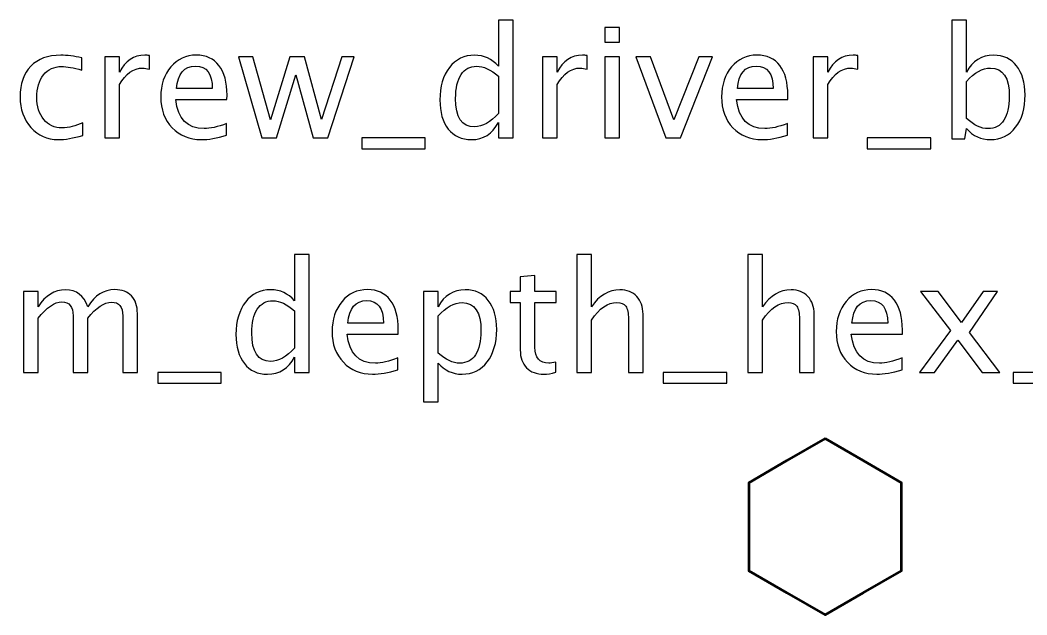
# Model space of a CAD drawing. Header units: centimetres. Extents: x -28.3 to 24.4, y -22.4 to 29.
# Drawn here: x -24.348 to -20.161, y 16.883 to 19.358 of the extents above; entities that cross this region are included whole.
import ezdxf

# ---------------------------------------------------------------- set-up
doc = ezdxf.new("R2010")
doc.units = ezdxf.units.CM
doc.header["$MEASUREMENT"] = 0
doc.layers.add('Layer 1', color=7, linetype='Continuous')

msp = doc.modelspace()

# ---------------------------------------------------------------- linework, layer by layer
at = {"layer": 'Layer 1'}
for points, knots in [([(-22.3588, 18.8682), (-22.3588, 18.8682), (-22.3588, 18.93138), (-22.3588, 18.93138), (-22.3588, 18.93138), (-22.38368, 18.88418), (-22.42114, 18.86058), (-22.4712, 18.86058), (-22.4712, 18.86058), (-22.51184, 18.86058), (-22.5438, 18.87529), (-22.56708, 18.90482), (-22.56708, 18.90482), (-22.59037, 18.93435), (-22.60201, 18.97467), (-22.60201, 19.02579), (-22.60201, 19.02579), (-22.60201, 19.08167), (-22.58878, 19.12665), (-22.56243, 19.16072), (-22.56243, 19.16072), (-22.53597, 19.1947), (-22.50126, 19.21174), (-22.45818, 19.21174), (-22.45818, 19.21174), (-22.41828, 19.21174), (-22.38505, 19.1965), (-22.3588, 19.16591), (-22.3588, 19.16591), (-22.3588, 19.16591), (-22.3588, 19.35779), (-22.3588, 19.35779), (-22.3588, 19.35779), (-22.3588, 19.35779), (-22.29784, 19.35779), (-22.29784, 19.35779), (-22.29784, 19.35779), (-22.29784, 19.35779), (-22.29784, 18.8682), (-22.29784, 18.8682), (-22.29784, 18.8682), (-22.29784, 18.8682), (-22.3588, 18.8682), (-22.3588, 18.8682)], [0, 0, 0, 0, 0.0833333, 0.0833333, 0.0833333, 0.0833333, 0.1666667, 0.1666667, 0.1666667, 0.1666667, 0.25, 0.25, 0.25, 0.25, 0.3333333, 0.3333333, 0.3333333, 0.3333333, 0.4166667, 0.4166667, 0.4166667, 0.4166667, 0.5, 0.5, 0.5, 0.5, 0.5833333, 0.5833333, 0.5833333, 0.5833333, 0.6666667, 0.6666667, 0.6666667, 0.6666667, 0.75, 0.75, 0.75, 0.75, 0.8333333, 0.8333333, 0.8333333, 0.8333333, 1, 1, 1, 1]), ([(-20.47264, 18.86439), (-20.47264, 18.86439), (-20.47264, 19.35779), (-20.47264, 19.35779), (-20.47264, 19.35779), (-20.47264, 19.35779), (-20.41168, 19.35779), (-20.41168, 19.35779), (-20.41168, 19.35779), (-20.41168, 19.35779), (-20.41168, 19.14114), (-20.41168, 19.14114), (-20.41168, 19.14114), (-20.3867, 19.18824), (-20.34913, 19.21174), (-20.29907, 19.21174), (-20.29907, 19.21174), (-20.25854, 19.21174), (-20.22668, 19.19702), (-20.2034, 19.1675), (-20.2034, 19.1675), (-20.18012, 19.13797), (-20.16847, 19.09765), (-20.16847, 19.04653), (-20.16847, 19.04653), (-20.16847, 18.99086), (-20.1817, 18.94588), (-20.20806, 18.9118), (-20.20806, 18.9118), (-20.23441, 18.87762), (-20.26912, 18.86058), (-20.31209, 18.86058), (-20.31209, 18.86058), (-20.35199, 18.86058), (-20.38522, 18.87582), (-20.41168, 18.90641), (-20.41168, 18.90641), (-20.41168, 18.90641), (-20.41909, 18.86439), (-20.41909, 18.86439), (-20.41909, 18.86439), (-20.41909, 18.86439), (-20.47264, 18.86439), (-20.47264, 18.86439)], [0, 0, 0, 0, 0.0833333, 0.0833333, 0.0833333, 0.0833333, 0.1666667, 0.1666667, 0.1666667, 0.1666667, 0.25, 0.25, 0.25, 0.25, 0.3333333, 0.3333333, 0.3333333, 0.3333333, 0.4166667, 0.4166667, 0.4166667, 0.4166667, 0.5, 0.5, 0.5, 0.5, 0.5833333, 0.5833333, 0.5833333, 0.5833333, 0.6666667, 0.6666667, 0.6666667, 0.6666667, 0.75, 0.75, 0.75, 0.75, 0.8333333, 0.8333333, 0.8333333, 0.8333333, 1, 1, 1, 1]), ([(-21.91589, 19.26635), (-21.91589, 19.26635), (-21.91589, 19.32731), (-21.91589, 19.32731), (-21.91589, 19.32731), (-21.91589, 19.32731), (-21.85493, 19.32731), (-21.85493, 19.32731), (-21.85493, 19.32731), (-21.85493, 19.32731), (-21.85493, 19.26635), (-21.85493, 19.26635), (-21.85493, 19.26635), (-21.85493, 19.26635), (-21.91589, 19.26635), (-21.91589, 19.26635)], [0, 0, 0, 0, 0.2, 0.2, 0.2, 0.2, 0.4, 0.4, 0.4, 0.4, 0.6, 0.6, 0.6, 0.6, 1, 1, 1, 1]), ([(-24.08728, 18.87836), (-24.12676, 18.86651), (-24.16083, 18.86058), (-24.18951, 18.86058), (-24.18951, 18.86058), (-24.23502, 18.86058), (-24.2727, 18.87741), (-24.30265, 18.91096), (-24.30265, 18.91096), (-24.3326, 18.94461), (-24.34763, 18.98705), (-24.34763, 19.03817), (-24.34763, 19.03817), (-24.34763, 19.09278), (-24.33281, 19.13543), (-24.30318, 19.16591), (-24.30318, 19.16591), (-24.27355, 19.1965), (-24.23217, 19.21174), (-24.17904, 19.21174), (-24.17904, 19.21174), (-24.1529, 19.21174), (-24.12347, 19.20814), (-24.09109, 19.20094), (-24.09109, 19.20094), (-24.09109, 19.20094), (-24.09109, 19.14951), (-24.09109, 19.14951), (-24.09109, 19.14951), (-24.12549, 19.15967), (-24.15353, 19.16475), (-24.17512, 19.16475), (-24.17512, 19.16475), (-24.20645, 19.16475), (-24.23153, 19.153), (-24.25026, 19.12961), (-24.25026, 19.12961), (-24.269, 19.10622), (-24.27841, 19.075), (-24.27841, 19.03605), (-24.27841, 19.03605), (-24.27841, 18.99827), (-24.26868, 18.96779), (-24.24931, 18.9444), (-24.24931, 18.9444), (-24.22994, 18.92112), (-24.20465, 18.90948), (-24.17322, 18.90948), (-24.17322, 18.90948), (-24.14538, 18.90948), (-24.11681, 18.91667), (-24.08728, 18.93107), (-24.08728, 18.93107), (-24.08728, 18.93107), (-24.08728, 18.87836), (-24.08728, 18.87836)], [0, 0, 0, 0, 0.0666667, 0.0666667, 0.0666667, 0.0666667, 0.1333333, 0.1333333, 0.1333333, 0.1333333, 0.2, 0.2, 0.2, 0.2, 0.2666667, 0.2666667, 0.2666667, 0.2666667, 0.3333333, 0.3333333, 0.3333333, 0.3333333, 0.4, 0.4, 0.4, 0.4, 0.4666667, 0.4666667, 0.4666667, 0.4666667, 0.5333333, 0.5333333, 0.5333333, 0.5333333, 0.6, 0.6, 0.6, 0.6, 0.6666667, 0.6666667, 0.6666667, 0.6666667, 0.7333333, 0.7333333, 0.7333333, 0.7333333, 0.8, 0.8, 0.8, 0.8, 0.8666667, 0.8666667, 0.8666667, 0.8666667, 1, 1, 1, 1]), ([(-23.99573, 18.8682), (-23.99573, 18.8682), (-23.99573, 19.20475), (-23.99573, 19.20475), (-23.99573, 19.20475), (-23.99573, 19.20475), (-23.93477, 19.20475), (-23.93477, 19.20475), (-23.93477, 19.20475), (-23.93477, 19.20475), (-23.93477, 19.14114), (-23.93477, 19.14114), (-23.93477, 19.14114), (-23.91053, 19.18824), (-23.8754, 19.21174), (-23.82925, 19.21174), (-23.82925, 19.21174), (-23.82301, 19.21174), (-23.81645, 19.21121), (-23.80967, 19.21015), (-23.80967, 19.21015), (-23.80967, 19.21015), (-23.80967, 19.1531), (-23.80967, 19.1531), (-23.80967, 19.1531), (-23.82026, 19.1566), (-23.82957, 19.1584), (-23.83761, 19.1584), (-23.83761, 19.1584), (-23.87635, 19.1584), (-23.90873, 19.13554), (-23.93477, 19.08971), (-23.93477, 19.08971), (-23.93477, 19.08971), (-23.93477, 18.8682), (-23.93477, 18.8682), (-23.93477, 18.8682), (-23.93477, 18.8682), (-23.99573, 18.8682), (-23.99573, 18.8682)], [0, 0, 0, 0, 0.0909091, 0.0909091, 0.0909091, 0.0909091, 0.1818182, 0.1818182, 0.1818182, 0.1818182, 0.2727273, 0.2727273, 0.2727273, 0.2727273, 0.3636364, 0.3636364, 0.3636364, 0.3636364, 0.4545455, 0.4545455, 0.4545455, 0.4545455, 0.5454545, 0.5454545, 0.5454545, 0.5454545, 0.6363636, 0.6363636, 0.6363636, 0.6363636, 0.7272727, 0.7272727, 0.7272727, 0.7272727, 0.8181818, 0.8181818, 0.8181818, 0.8181818, 1, 1, 1, 1]), ([(-23.48889, 18.879), (-23.52985, 18.86672), (-23.56488, 18.86058), (-23.59409, 18.86058), (-23.59409, 18.86058), (-23.64394, 18.86058), (-23.68447, 18.87709), (-23.7157, 18.91), (-23.7157, 18.91), (-23.74692, 18.94292), (-23.76258, 18.98557), (-23.76258, 19.03806), (-23.76258, 19.03806), (-23.76258, 19.08897), (-23.74882, 19.13077), (-23.7212, 19.16348), (-23.7212, 19.16348), (-23.69358, 19.19607), (-23.65823, 19.21237), (-23.61515, 19.21237), (-23.61515, 19.21237), (-23.57441, 19.21237), (-23.54287, 19.19787), (-23.52064, 19.16887), (-23.52064, 19.16887), (-23.49842, 19.13987), (-23.48731, 19.09881), (-23.48731, 19.04558), (-23.48731, 19.04558), (-23.48731, 19.04558), (-23.48762, 19.02695), (-23.48762, 19.02695), (-23.48762, 19.02695), (-23.48762, 19.02695), (-23.70035, 19.02695), (-23.70035, 19.02695), (-23.70035, 19.02695), (-23.69146, 18.94652), (-23.6522, 18.9063), (-23.58266, 18.9063), (-23.58266, 18.9063), (-23.55716, 18.9063), (-23.52594, 18.9135), (-23.48889, 18.92789), (-23.48889, 18.92789), (-23.48889, 18.92789), (-23.48889, 18.879), (-23.48889, 18.879)], [0, 0, 0, 0, 0.0769231, 0.0769231, 0.0769231, 0.0769231, 0.1538462, 0.1538462, 0.1538462, 0.1538462, 0.2307692, 0.2307692, 0.2307692, 0.2307692, 0.3076923, 0.3076923, 0.3076923, 0.3076923, 0.3846154, 0.3846154, 0.3846154, 0.3846154, 0.4615385, 0.4615385, 0.4615385, 0.4615385, 0.5384615, 0.5384615, 0.5384615, 0.5384615, 0.6153846, 0.6153846, 0.6153846, 0.6153846, 0.6923077, 0.6923077, 0.6923077, 0.6923077, 0.7692308, 0.7692308, 0.7692308, 0.7692308, 0.8461538, 0.8461538, 0.8461538, 0.8461538, 1, 1, 1, 1]), ([(-23.34274, 18.8682), (-23.34274, 18.8682), (-23.43926, 19.20475), (-23.43926, 19.20475), (-23.43926, 19.20475), (-23.43926, 19.20475), (-23.37978, 19.20475), (-23.37978, 19.20475), (-23.37978, 19.20475), (-23.37978, 19.20475), (-23.3058, 18.94345), (-23.3058, 18.94345), (-23.3058, 18.94345), (-23.3058, 18.94345), (-23.22601, 19.20475), (-23.22601, 19.20475), (-23.22601, 19.20475), (-23.22601, 19.20475), (-23.16505, 19.20475), (-23.16505, 19.20475), (-23.16505, 19.20475), (-23.16505, 19.20475), (-23.09488, 18.94387), (-23.09488, 18.94387), (-23.09488, 18.94387), (-23.09488, 18.94387), (-23.01, 19.20475), (-23.01, 19.20475), (-23.01, 19.20475), (-23.01, 19.20475), (-22.95793, 19.20475), (-22.95793, 19.20475), (-22.95793, 19.20475), (-22.95793, 19.20475), (-23.06778, 18.8682), (-23.06778, 18.8682), (-23.06778, 18.8682), (-23.06778, 18.8682), (-23.12874, 18.8682), (-23.12874, 18.8682), (-23.12874, 18.8682), (-23.12874, 18.8682), (-23.20092, 19.13067), (-23.20092, 19.13067), (-23.20092, 19.13067), (-23.20092, 19.13067), (-23.28178, 18.8682), (-23.28178, 18.8682), (-23.28178, 18.8682), (-23.28178, 18.8682), (-23.34274, 18.8682), (-23.34274, 18.8682)], [0, 0, 0, 0, 0.0714286, 0.0714286, 0.0714286, 0.0714286, 0.1428571, 0.1428571, 0.1428571, 0.1428571, 0.2142857, 0.2142857, 0.2142857, 0.2142857, 0.2857143, 0.2857143, 0.2857143, 0.2857143, 0.3571429, 0.3571429, 0.3571429, 0.3571429, 0.4285714, 0.4285714, 0.4285714, 0.4285714, 0.5, 0.5, 0.5, 0.5, 0.5714286, 0.5714286, 0.5714286, 0.5714286, 0.6428571, 0.6428571, 0.6428571, 0.6428571, 0.7142857, 0.7142857, 0.7142857, 0.7142857, 0.7857143, 0.7857143, 0.7857143, 0.7857143, 0.8571429, 0.8571429, 0.8571429, 0.8571429, 1, 1, 1, 1]), ([(-22.17571, 18.8682), (-22.17571, 18.8682), (-22.17571, 19.20475), (-22.17571, 19.20475), (-22.17571, 19.20475), (-22.17571, 19.20475), (-22.11475, 19.20475), (-22.11475, 19.20475), (-22.11475, 19.20475), (-22.11475, 19.20475), (-22.11475, 19.14114), (-22.11475, 19.14114), (-22.11475, 19.14114), (-22.09051, 19.18824), (-22.05538, 19.21174), (-22.00923, 19.21174), (-22.00923, 19.21174), (-22.00299, 19.21174), (-21.99643, 19.21121), (-21.98965, 19.21015), (-21.98965, 19.21015), (-21.98965, 19.21015), (-21.98965, 19.1531), (-21.98965, 19.1531), (-21.98965, 19.1531), (-22.00024, 19.1566), (-22.00955, 19.1584), (-22.01759, 19.1584), (-22.01759, 19.1584), (-22.05633, 19.1584), (-22.08871, 19.13554), (-22.11475, 19.08971), (-22.11475, 19.08971), (-22.11475, 19.08971), (-22.11475, 18.8682), (-22.11475, 18.8682), (-22.11475, 18.8682), (-22.11475, 18.8682), (-22.17571, 18.8682), (-22.17571, 18.8682)], [0, 0, 0, 0, 0.0909091, 0.0909091, 0.0909091, 0.0909091, 0.1818182, 0.1818182, 0.1818182, 0.1818182, 0.2727273, 0.2727273, 0.2727273, 0.2727273, 0.3636364, 0.3636364, 0.3636364, 0.3636364, 0.4545455, 0.4545455, 0.4545455, 0.4545455, 0.5454545, 0.5454545, 0.5454545, 0.5454545, 0.6363636, 0.6363636, 0.6363636, 0.6363636, 0.7272727, 0.7272727, 0.7272727, 0.7272727, 0.8181818, 0.8181818, 0.8181818, 0.8181818, 1, 1, 1, 1]), ([(-21.91589, 18.8682), (-21.91589, 18.8682), (-21.91589, 19.20475), (-21.91589, 19.20475), (-21.91589, 19.20475), (-21.91589, 19.20475), (-21.85493, 19.20475), (-21.85493, 19.20475), (-21.85493, 19.20475), (-21.85493, 19.20475), (-21.85493, 18.8682), (-21.85493, 18.8682), (-21.85493, 18.8682), (-21.85493, 18.8682), (-21.91589, 18.8682), (-21.91589, 18.8682)], [0, 0, 0, 0, 0.2, 0.2, 0.2, 0.2, 0.4, 0.4, 0.4, 0.4, 0.6, 0.6, 0.6, 0.6, 1, 1, 1, 1]), ([(-21.66231, 18.8682), (-21.66231, 18.8682), (-21.78761, 19.20475), (-21.78761, 19.20475), (-21.78761, 19.20475), (-21.78761, 19.20475), (-21.72665, 19.20475), (-21.72665, 19.20475), (-21.72665, 19.20475), (-21.72665, 19.20475), (-21.62897, 18.94324), (-21.62897, 18.94324), (-21.62897, 18.94324), (-21.62897, 18.94324), (-21.52557, 19.20475), (-21.52557, 19.20475), (-21.52557, 19.20475), (-21.52557, 19.20475), (-21.46821, 19.20475), (-21.46821, 19.20475), (-21.46821, 19.20475), (-21.46821, 19.20475), (-21.60124, 18.8682), (-21.60124, 18.8682), (-21.60124, 18.8682), (-21.60124, 18.8682), (-21.66231, 18.8682), (-21.66231, 18.8682)], [0, 0, 0, 0, 0.125, 0.125, 0.125, 0.125, 0.25, 0.25, 0.25, 0.25, 0.375, 0.375, 0.375, 0.375, 0.5, 0.5, 0.5, 0.5, 0.625, 0.625, 0.625, 0.625, 0.75, 0.75, 0.75, 0.75, 1, 1, 1, 1]), ([(-21.15674, 18.879), (-21.1977, 18.86672), (-21.23273, 18.86058), (-21.26194, 18.86058), (-21.26194, 18.86058), (-21.31179, 18.86058), (-21.35232, 18.87709), (-21.38355, 18.91), (-21.38355, 18.91), (-21.41477, 18.94292), (-21.43043, 18.98557), (-21.43043, 19.03806), (-21.43043, 19.03806), (-21.43043, 19.08897), (-21.41667, 19.13077), (-21.38905, 19.16348), (-21.38905, 19.16348), (-21.36143, 19.19607), (-21.32608, 19.21237), (-21.283, 19.21237), (-21.283, 19.21237), (-21.24226, 19.21237), (-21.21072, 19.19787), (-21.18849, 19.16887), (-21.18849, 19.16887), (-21.16627, 19.13987), (-21.15516, 19.09881), (-21.15516, 19.04558), (-21.15516, 19.04558), (-21.15516, 19.04558), (-21.15547, 19.02695), (-21.15547, 19.02695), (-21.15547, 19.02695), (-21.15547, 19.02695), (-21.3682, 19.02695), (-21.3682, 19.02695), (-21.3682, 19.02695), (-21.35931, 18.94652), (-21.32005, 18.9063), (-21.25051, 18.9063), (-21.25051, 18.9063), (-21.22501, 18.9063), (-21.19379, 18.9135), (-21.15674, 18.92789), (-21.15674, 18.92789), (-21.15674, 18.92789), (-21.15674, 18.879), (-21.15674, 18.879)], [0, 0, 0, 0, 0.0769231, 0.0769231, 0.0769231, 0.0769231, 0.1538462, 0.1538462, 0.1538462, 0.1538462, 0.2307692, 0.2307692, 0.2307692, 0.2307692, 0.3076923, 0.3076923, 0.3076923, 0.3076923, 0.3846154, 0.3846154, 0.3846154, 0.3846154, 0.4615385, 0.4615385, 0.4615385, 0.4615385, 0.5384615, 0.5384615, 0.5384615, 0.5384615, 0.6153846, 0.6153846, 0.6153846, 0.6153846, 0.6923077, 0.6923077, 0.6923077, 0.6923077, 0.7692308, 0.7692308, 0.7692308, 0.7692308, 0.8461538, 0.8461538, 0.8461538, 0.8461538, 1, 1, 1, 1]), ([(-21.04996, 18.8682), (-21.04996, 18.8682), (-21.04996, 19.20475), (-21.04996, 19.20475), (-21.04996, 19.20475), (-21.04996, 19.20475), (-20.989, 19.20475), (-20.989, 19.20475), (-20.989, 19.20475), (-20.989, 19.20475), (-20.989, 19.14114), (-20.989, 19.14114), (-20.989, 19.14114), (-20.96476, 19.18824), (-20.92963, 19.21174), (-20.88348, 19.21174), (-20.88348, 19.21174), (-20.87724, 19.21174), (-20.87068, 19.21121), (-20.8639, 19.21015), (-20.8639, 19.21015), (-20.8639, 19.21015), (-20.8639, 19.1531), (-20.8639, 19.1531), (-20.8639, 19.1531), (-20.87449, 19.1566), (-20.8838, 19.1584), (-20.89184, 19.1584), (-20.89184, 19.1584), (-20.93058, 19.1584), (-20.96296, 19.13554), (-20.989, 19.08971), (-20.989, 19.08971), (-20.989, 19.08971), (-20.989, 18.8682), (-20.989, 18.8682), (-20.989, 18.8682), (-20.989, 18.8682), (-21.04996, 18.8682), (-21.04996, 18.8682)], [0, 0, 0, 0, 0.0909091, 0.0909091, 0.0909091, 0.0909091, 0.1818182, 0.1818182, 0.1818182, 0.1818182, 0.2727273, 0.2727273, 0.2727273, 0.2727273, 0.3636364, 0.3636364, 0.3636364, 0.3636364, 0.4545455, 0.4545455, 0.4545455, 0.4545455, 0.5454545, 0.5454545, 0.5454545, 0.5454545, 0.6363636, 0.6363636, 0.6363636, 0.6363636, 0.7272727, 0.7272727, 0.7272727, 0.7272727, 0.8181818, 0.8181818, 0.8181818, 0.8181818, 1, 1, 1, 1]), ([(-23.69717, 19.07267), (-23.69717, 19.07267), (-23.54858, 19.07267), (-23.54858, 19.07267), (-23.54858, 19.07267), (-23.54858, 19.13532), (-23.57197, 19.16665), (-23.61865, 19.16665), (-23.61865, 19.16665), (-23.66564, 19.16665), (-23.69178, 19.13532), (-23.69717, 19.07267)], [0, 0, 0, 0, 0.25, 0.25, 0.25, 0.25, 0.5, 0.5, 0.5, 0.5, 1, 1, 1, 1]), ([(-22.3588, 19.12421), (-22.39045, 19.15205), (-22.4204, 19.16602), (-22.44876, 19.16602), (-22.44876, 19.16602), (-22.4767, 19.16602), (-22.49829, 19.15437), (-22.51364, 19.13098), (-22.51364, 19.13098), (-22.52898, 19.1077), (-22.5366, 19.07468), (-22.5366, 19.03192), (-22.5366, 19.03192), (-22.5366, 18.95329), (-22.51057, 18.91392), (-22.45839, 18.91392), (-22.45839, 18.91392), (-22.42453, 18.91392), (-22.3913, 18.93244), (-22.3588, 18.96938), (-22.3588, 18.96938), (-22.3588, 18.96938), (-22.3588, 19.12421), (-22.3588, 19.12421)], [0, 0, 0, 0, 0.1428571, 0.1428571, 0.1428571, 0.1428571, 0.2857143, 0.2857143, 0.2857143, 0.2857143, 0.4285714, 0.4285714, 0.4285714, 0.4285714, 0.5714286, 0.5714286, 0.5714286, 0.5714286, 0.7142857, 0.7142857, 0.7142857, 0.7142857, 1, 1, 1, 1]), ([(-21.36502, 19.07267), (-21.36502, 19.07267), (-21.21643, 19.07267), (-21.21643, 19.07267), (-21.21643, 19.07267), (-21.21643, 19.13532), (-21.23982, 19.16665), (-21.2865, 19.16665), (-21.2865, 19.16665), (-21.33349, 19.16665), (-21.35963, 19.13532), (-21.36502, 19.07267)], [0, 0, 0, 0, 0.25, 0.25, 0.25, 0.25, 0.5, 0.5, 0.5, 0.5, 1, 1, 1, 1]), ([(-20.41168, 18.94842), (-20.38025, 18.92038), (-20.3503, 18.9063), (-20.32183, 18.9063), (-20.32183, 18.9063), (-20.29378, 18.9063), (-20.27209, 18.91805), (-20.25685, 18.94144), (-20.25685, 18.94144), (-20.2415, 18.96483), (-20.23388, 18.99774), (-20.23388, 19.04029), (-20.23388, 19.04029), (-20.23388, 19.11903), (-20.25991, 19.1584), (-20.31198, 19.1584), (-20.31198, 19.1584), (-20.34606, 19.1584), (-20.37929, 19.13998), (-20.41168, 19.10304), (-20.41168, 19.10304), (-20.41168, 19.10304), (-20.41168, 18.94842), (-20.41168, 18.94842)], [0, 0, 0, 0, 0.1428571, 0.1428571, 0.1428571, 0.1428571, 0.2857143, 0.2857143, 0.2857143, 0.2857143, 0.4285714, 0.4285714, 0.4285714, 0.4285714, 0.5714286, 0.5714286, 0.5714286, 0.5714286, 0.7142857, 0.7142857, 0.7142857, 0.7142857, 1, 1, 1, 1]), ([(-22.92713, 18.82248), (-22.92713, 18.82248), (-22.92713, 18.8682), (-22.92713, 18.8682), (-22.92713, 18.8682), (-22.92713, 18.8682), (-22.66297, 18.8682), (-22.66297, 18.8682), (-22.66297, 18.8682), (-22.66297, 18.8682), (-22.66297, 18.82248), (-22.66297, 18.82248), (-22.66297, 18.82248), (-22.66297, 18.82248), (-22.92713, 18.82248), (-22.92713, 18.82248)], [0, 0, 0, 0, 0.2, 0.2, 0.2, 0.2, 0.4, 0.4, 0.4, 0.4, 0.6, 0.6, 0.6, 0.6, 1, 1, 1, 1]), ([(-20.82443, 18.82248), (-20.82443, 18.82248), (-20.82443, 18.8682), (-20.82443, 18.8682), (-20.82443, 18.8682), (-20.82443, 18.8682), (-20.56027, 18.8682), (-20.56027, 18.8682), (-20.56027, 18.8682), (-20.56027, 18.8682), (-20.56027, 18.82248), (-20.56027, 18.82248), (-20.56027, 18.82248), (-20.56027, 18.82248), (-20.82443, 18.82248), (-20.82443, 18.82248)], [0, 0, 0, 0, 0.2, 0.2, 0.2, 0.2, 0.4, 0.4, 0.4, 0.4, 0.6, 0.6, 0.6, 0.6, 1, 1, 1, 1]), ([(-23.20679, 17.89242), (-23.20679, 17.89242), (-23.20679, 17.9556), (-23.20679, 17.9556), (-23.20679, 17.9556), (-23.23167, 17.9084), (-23.26913, 17.8848), (-23.31919, 17.8848), (-23.31919, 17.8848), (-23.35983, 17.8848), (-23.39179, 17.89951), (-23.41507, 17.92904), (-23.41507, 17.92904), (-23.43836, 17.95857), (-23.45, 17.99889), (-23.45, 18.05001), (-23.45, 18.05001), (-23.45, 18.10589), (-23.43677, 18.15087), (-23.41042, 18.18494), (-23.41042, 18.18494), (-23.38396, 18.21892), (-23.34925, 18.23596), (-23.30617, 18.23596), (-23.30617, 18.23596), (-23.26627, 18.23596), (-23.23304, 18.22072), (-23.20679, 18.19013), (-23.20679, 18.19013), (-23.20679, 18.19013), (-23.20679, 18.38201), (-23.20679, 18.38201), (-23.20679, 18.38201), (-23.20679, 18.38201), (-23.14583, 18.38201), (-23.14583, 18.38201), (-23.14583, 18.38201), (-23.14583, 18.38201), (-23.14583, 17.89242), (-23.14583, 17.89242), (-23.14583, 17.89242), (-23.14583, 17.89242), (-23.20679, 17.89242), (-23.20679, 17.89242)], [0, 0, 0, 0, 0.0833333, 0.0833333, 0.0833333, 0.0833333, 0.1666667, 0.1666667, 0.1666667, 0.1666667, 0.25, 0.25, 0.25, 0.25, 0.3333333, 0.3333333, 0.3333333, 0.3333333, 0.4166667, 0.4166667, 0.4166667, 0.4166667, 0.5, 0.5, 0.5, 0.5, 0.5833333, 0.5833333, 0.5833333, 0.5833333, 0.6666667, 0.6666667, 0.6666667, 0.6666667, 0.75, 0.75, 0.75, 0.75, 0.8333333, 0.8333333, 0.8333333, 0.8333333, 1, 1, 1, 1]), ([(-22.03278, 17.89242), (-22.03278, 17.89242), (-22.03278, 18.38201), (-22.03278, 18.38201), (-22.03278, 18.38201), (-22.03278, 18.38201), (-21.97182, 18.38201), (-21.97182, 18.38201), (-21.97182, 18.38201), (-21.97182, 18.38201), (-21.97182, 18.16536), (-21.97182, 18.16536), (-21.97182, 18.16536), (-21.93954, 18.21246), (-21.89996, 18.23596), (-21.85318, 18.23596), (-21.85318, 18.23596), (-21.82376, 18.23596), (-21.80037, 18.22675), (-21.78312, 18.20823), (-21.78312, 18.20823), (-21.76587, 18.18981), (-21.75719, 18.16494), (-21.75719, 18.13383), (-21.75719, 18.13383), (-21.75719, 18.13383), (-21.75719, 17.89242), (-21.75719, 17.89242), (-21.75719, 17.89242), (-21.75719, 17.89242), (-21.81815, 17.89242), (-21.81815, 17.89242), (-21.81815, 17.89242), (-21.81815, 17.89242), (-21.81815, 18.11393), (-21.81815, 18.11393), (-21.81815, 18.11393), (-21.81815, 18.13891), (-21.82185, 18.15669), (-21.82916, 18.16727), (-21.82916, 18.16727), (-21.83656, 18.17796), (-21.84874, 18.18325), (-21.86577, 18.18325), (-21.86577, 18.18325), (-21.90324, 18.18325), (-21.93859, 18.1588), (-21.97182, 18.10991), (-21.97182, 18.10991), (-21.97182, 18.10991), (-21.97182, 17.89242), (-21.97182, 17.89242), (-21.97182, 17.89242), (-21.97182, 17.89242), (-22.03278, 17.89242), (-22.03278, 17.89242)], [0, 0, 0, 0, 0.0666667, 0.0666667, 0.0666667, 0.0666667, 0.1333333, 0.1333333, 0.1333333, 0.1333333, 0.2, 0.2, 0.2, 0.2, 0.2666667, 0.2666667, 0.2666667, 0.2666667, 0.3333333, 0.3333333, 0.3333333, 0.3333333, 0.4, 0.4, 0.4, 0.4, 0.4666667, 0.4666667, 0.4666667, 0.4666667, 0.5333333, 0.5333333, 0.5333333, 0.5333333, 0.6, 0.6, 0.6, 0.6, 0.6666667, 0.6666667, 0.6666667, 0.6666667, 0.7333333, 0.7333333, 0.7333333, 0.7333333, 0.8, 0.8, 0.8, 0.8, 0.8666667, 0.8666667, 0.8666667, 0.8666667, 1, 1, 1, 1]), ([(-21.32116, 17.89242), (-21.32116, 17.89242), (-21.32116, 18.38201), (-21.32116, 18.38201), (-21.32116, 18.38201), (-21.32116, 18.38201), (-21.2602, 18.38201), (-21.2602, 18.38201), (-21.2602, 18.38201), (-21.2602, 18.38201), (-21.2602, 18.16536), (-21.2602, 18.16536), (-21.2602, 18.16536), (-21.22792, 18.21246), (-21.18834, 18.23596), (-21.14156, 18.23596), (-21.14156, 18.23596), (-21.11214, 18.23596), (-21.08875, 18.22675), (-21.0715, 18.20823), (-21.0715, 18.20823), (-21.05425, 18.18981), (-21.04557, 18.16494), (-21.04557, 18.13383), (-21.04557, 18.13383), (-21.04557, 18.13383), (-21.04557, 17.89242), (-21.04557, 17.89242), (-21.04557, 17.89242), (-21.04557, 17.89242), (-21.10653, 17.89242), (-21.10653, 17.89242), (-21.10653, 17.89242), (-21.10653, 17.89242), (-21.10653, 18.11393), (-21.10653, 18.11393), (-21.10653, 18.11393), (-21.10653, 18.13891), (-21.11023, 18.15669), (-21.11754, 18.16727), (-21.11754, 18.16727), (-21.12494, 18.17796), (-21.13712, 18.18325), (-21.15415, 18.18325), (-21.15415, 18.18325), (-21.19162, 18.18325), (-21.22697, 18.1588), (-21.2602, 18.10991), (-21.2602, 18.10991), (-21.2602, 18.10991), (-21.2602, 17.89242), (-21.2602, 17.89242), (-21.2602, 17.89242), (-21.2602, 17.89242), (-21.32116, 17.89242), (-21.32116, 17.89242)], [0, 0, 0, 0, 0.0666667, 0.0666667, 0.0666667, 0.0666667, 0.1333333, 0.1333333, 0.1333333, 0.1333333, 0.2, 0.2, 0.2, 0.2, 0.2666667, 0.2666667, 0.2666667, 0.2666667, 0.3333333, 0.3333333, 0.3333333, 0.3333333, 0.4, 0.4, 0.4, 0.4, 0.4666667, 0.4666667, 0.4666667, 0.4666667, 0.5333333, 0.5333333, 0.5333333, 0.5333333, 0.6, 0.6, 0.6, 0.6, 0.6666667, 0.6666667, 0.6666667, 0.6666667, 0.7333333, 0.7333333, 0.7333333, 0.7333333, 0.8, 0.8, 0.8, 0.8, 0.8666667, 0.8666667, 0.8666667, 0.8666667, 1, 1, 1, 1]), ([(-22.11977, 17.89253), (-22.13861, 17.88734), (-22.15502, 17.8848), (-22.16888, 17.8848), (-22.16888, 17.8848), (-22.2, 17.8848), (-22.22423, 17.89369), (-22.24159, 17.91147), (-22.24159, 17.91147), (-22.25905, 17.92925), (-22.26773, 17.95391), (-22.26773, 17.98555), (-22.26773, 17.98555), (-22.26773, 17.98555), (-22.26773, 18.18325), (-22.26773, 18.18325), (-22.26773, 18.18325), (-22.26773, 18.18325), (-22.30985, 18.18325), (-22.30985, 18.18325), (-22.30985, 18.18325), (-22.30985, 18.18325), (-22.30985, 18.22897), (-22.30985, 18.22897), (-22.30985, 18.22897), (-22.30985, 18.22897), (-22.26773, 18.22897), (-22.26773, 18.22897), (-22.26773, 18.22897), (-22.26773, 18.22897), (-22.26773, 18.28982), (-22.26773, 18.28982), (-22.26773, 18.28982), (-22.26773, 18.28982), (-22.20677, 18.29565), (-22.20677, 18.29565), (-22.20677, 18.29565), (-22.20677, 18.29565), (-22.20677, 18.22897), (-22.20677, 18.22897), (-22.20677, 18.22897), (-22.20677, 18.22897), (-22.1185, 18.22897), (-22.1185, 18.22897), (-22.1185, 18.22897), (-22.1185, 18.22897), (-22.1185, 18.18325), (-22.1185, 18.18325), (-22.1185, 18.18325), (-22.1185, 18.18325), (-22.20677, 18.18325), (-22.20677, 18.18325), (-22.20677, 18.18325), (-22.20677, 18.18325), (-22.20677, 17.99656), (-22.20677, 17.99656), (-22.20677, 17.99656), (-22.20677, 17.95253), (-22.18761, 17.93052), (-22.14941, 17.93052), (-22.14941, 17.93052), (-22.14126, 17.93052), (-22.13142, 17.9319), (-22.11977, 17.93454), (-22.11977, 17.93454), (-22.11977, 17.93454), (-22.11977, 17.89253), (-22.11977, 17.89253)], [0, 0, 0, 0, 0.0555556, 0.0555556, 0.0555556, 0.0555556, 0.1111111, 0.1111111, 0.1111111, 0.1111111, 0.1666667, 0.1666667, 0.1666667, 0.1666667, 0.2222222, 0.2222222, 0.2222222, 0.2222222, 0.2777778, 0.2777778, 0.2777778, 0.2777778, 0.3333333, 0.3333333, 0.3333333, 0.3333333, 0.3888889, 0.3888889, 0.3888889, 0.3888889, 0.4444444, 0.4444444, 0.4444444, 0.4444444, 0.5, 0.5, 0.5, 0.5, 0.5555556, 0.5555556, 0.5555556, 0.5555556, 0.6111111, 0.6111111, 0.6111111, 0.6111111, 0.6666667, 0.6666667, 0.6666667, 0.6666667, 0.7222222, 0.7222222, 0.7222222, 0.7222222, 0.7777778, 0.7777778, 0.7777778, 0.7777778, 0.8333333, 0.8333333, 0.8333333, 0.8333333, 0.8888889, 0.8888889, 0.8888889, 0.8888889, 1, 1, 1, 1]), ([(-24.33371, 17.89242), (-24.33371, 17.89242), (-24.33371, 18.22897), (-24.33371, 18.22897), (-24.33371, 18.22897), (-24.33371, 18.22897), (-24.27275, 18.22897), (-24.27275, 18.22897), (-24.27275, 18.22897), (-24.27275, 18.22897), (-24.27275, 18.16536), (-24.27275, 18.16536), (-24.27275, 18.16536), (-24.24301, 18.21246), (-24.20491, 18.23596), (-24.15824, 18.23596), (-24.15824, 18.23596), (-24.11326, 18.23596), (-24.08267, 18.21246), (-24.06637, 18.16536), (-24.06637, 18.16536), (-24.03748, 18.21288), (-23.99981, 18.23659), (-23.95356, 18.23659), (-23.95356, 18.23659), (-23.92403, 18.23659), (-23.90106, 18.22791), (-23.88466, 18.21045), (-23.88466, 18.21045), (-23.86825, 18.19299), (-23.86, 18.16854), (-23.86, 18.13711), (-23.86, 18.13711), (-23.86, 18.13711), (-23.86, 17.89242), (-23.86, 17.89242), (-23.86, 17.89242), (-23.86, 17.89242), (-23.92096, 17.89242), (-23.92096, 17.89242), (-23.92096, 17.89242), (-23.92096, 17.89242), (-23.92096, 18.12705), (-23.92096, 18.12705), (-23.92096, 18.12705), (-23.92096, 18.16536), (-23.9362, 18.18452), (-23.96668, 18.18452), (-23.96668, 18.18452), (-23.99832, 18.18452), (-24.03156, 18.16219), (-24.06637, 18.11742), (-24.06637, 18.11742), (-24.06637, 18.11742), (-24.06637, 17.89242), (-24.06637, 17.89242), (-24.06637, 17.89242), (-24.06637, 17.89242), (-24.12733, 17.89242), (-24.12733, 17.89242), (-24.12733, 17.89242), (-24.12733, 17.89242), (-24.12733, 18.12726), (-24.12733, 18.12726), (-24.12733, 18.12726), (-24.12733, 18.16589), (-24.14279, 18.18516), (-24.1738, 18.18516), (-24.1738, 18.18516), (-24.20459, 18.18516), (-24.23761, 18.16272), (-24.27275, 18.11774), (-24.27275, 18.11774), (-24.27275, 18.11774), (-24.27275, 17.89242), (-24.27275, 17.89242), (-24.27275, 17.89242), (-24.27275, 17.89242), (-24.33371, 17.89242), (-24.33371, 17.89242)], [0, 0, 0, 0, 0.047619, 0.047619, 0.047619, 0.047619, 0.0952381, 0.0952381, 0.0952381, 0.0952381, 0.1428571, 0.1428571, 0.1428571, 0.1428571, 0.1904762, 0.1904762, 0.1904762, 0.1904762, 0.2380952, 0.2380952, 0.2380952, 0.2380952, 0.2857143, 0.2857143, 0.2857143, 0.2857143, 0.3333333, 0.3333333, 0.3333333, 0.3333333, 0.3809524, 0.3809524, 0.3809524, 0.3809524, 0.4285714, 0.4285714, 0.4285714, 0.4285714, 0.4761905, 0.4761905, 0.4761905, 0.4761905, 0.5238095, 0.5238095, 0.5238095, 0.5238095, 0.5714286, 0.5714286, 0.5714286, 0.5714286, 0.6190476, 0.6190476, 0.6190476, 0.6190476, 0.6666667, 0.6666667, 0.6666667, 0.6666667, 0.7142857, 0.7142857, 0.7142857, 0.7142857, 0.7619048, 0.7619048, 0.7619048, 0.7619048, 0.8095238, 0.8095238, 0.8095238, 0.8095238, 0.8571429, 0.8571429, 0.8571429, 0.8571429, 0.9047619, 0.9047619, 0.9047619, 0.9047619, 1, 1, 1, 1]), ([(-22.77668, 17.90322), (-22.81764, 17.89094), (-22.85267, 17.8848), (-22.88188, 17.8848), (-22.88188, 17.8848), (-22.93173, 17.8848), (-22.97226, 17.90131), (-23.00349, 17.93422), (-23.00349, 17.93422), (-23.03471, 17.96714), (-23.05037, 18.00979), (-23.05037, 18.06228), (-23.05037, 18.06228), (-23.05037, 18.11319), (-23.03661, 18.15499), (-23.00899, 18.1877), (-23.00899, 18.1877), (-22.98137, 18.22029), (-22.94602, 18.23659), (-22.90294, 18.23659), (-22.90294, 18.23659), (-22.8622, 18.23659), (-22.83066, 18.22209), (-22.80843, 18.19309), (-22.80843, 18.19309), (-22.78621, 18.16409), (-22.7751, 18.12303), (-22.7751, 18.0698), (-22.7751, 18.0698), (-22.7751, 18.0698), (-22.77541, 18.05117), (-22.77541, 18.05117), (-22.77541, 18.05117), (-22.77541, 18.05117), (-22.98814, 18.05117), (-22.98814, 18.05117), (-22.98814, 18.05117), (-22.97925, 17.97074), (-22.93999, 17.93052), (-22.87045, 17.93052), (-22.87045, 17.93052), (-22.84495, 17.93052), (-22.81373, 17.93772), (-22.77668, 17.95211), (-22.77668, 17.95211), (-22.77668, 17.95211), (-22.77668, 17.90322), (-22.77668, 17.90322)], [0, 0, 0, 0, 0.0769231, 0.0769231, 0.0769231, 0.0769231, 0.1538462, 0.1538462, 0.1538462, 0.1538462, 0.2307692, 0.2307692, 0.2307692, 0.2307692, 0.3076923, 0.3076923, 0.3076923, 0.3076923, 0.3846154, 0.3846154, 0.3846154, 0.3846154, 0.4615385, 0.4615385, 0.4615385, 0.4615385, 0.5384615, 0.5384615, 0.5384615, 0.5384615, 0.6153846, 0.6153846, 0.6153846, 0.6153846, 0.6923077, 0.6923077, 0.6923077, 0.6923077, 0.7692308, 0.7692308, 0.7692308, 0.7692308, 0.8461538, 0.8461538, 0.8461538, 0.8461538, 1, 1, 1, 1]), ([(-22.6699, 17.76986), (-22.6699, 17.76986), (-22.6699, 18.22897), (-22.6699, 18.22897), (-22.6699, 18.22897), (-22.6699, 18.22897), (-22.60894, 18.22897), (-22.60894, 18.22897), (-22.60894, 18.22897), (-22.60894, 18.22897), (-22.60894, 18.16536), (-22.60894, 18.16536), (-22.60894, 18.16536), (-22.58396, 18.21246), (-22.54639, 18.23596), (-22.49633, 18.23596), (-22.49633, 18.23596), (-22.4558, 18.23596), (-22.42394, 18.22124), (-22.40066, 18.19172), (-22.40066, 18.19172), (-22.37738, 18.16219), (-22.36573, 18.12187), (-22.36573, 18.07075), (-22.36573, 18.07075), (-22.36573, 18.01508), (-22.37896, 17.9701), (-22.40532, 17.93602), (-22.40532, 17.93602), (-22.43167, 17.90184), (-22.46638, 17.8848), (-22.50935, 17.8848), (-22.50935, 17.8848), (-22.54925, 17.8848), (-22.58248, 17.90004), (-22.60894, 17.93063), (-22.60894, 17.93063), (-22.60894, 17.93063), (-22.60894, 17.76986), (-22.60894, 17.76986), (-22.60894, 17.76986), (-22.60894, 17.76986), (-22.6699, 17.76986), (-22.6699, 17.76986)], [0, 0, 0, 0, 0.0833333, 0.0833333, 0.0833333, 0.0833333, 0.1666667, 0.1666667, 0.1666667, 0.1666667, 0.25, 0.25, 0.25, 0.25, 0.3333333, 0.3333333, 0.3333333, 0.3333333, 0.4166667, 0.4166667, 0.4166667, 0.4166667, 0.5, 0.5, 0.5, 0.5, 0.5833333, 0.5833333, 0.5833333, 0.5833333, 0.6666667, 0.6666667, 0.6666667, 0.6666667, 0.75, 0.75, 0.75, 0.75, 0.8333333, 0.8333333, 0.8333333, 0.8333333, 1, 1, 1, 1]), ([(-20.68002, 17.90322), (-20.72098, 17.89094), (-20.75601, 17.8848), (-20.78522, 17.8848), (-20.78522, 17.8848), (-20.83507, 17.8848), (-20.8756, 17.90131), (-20.90683, 17.93422), (-20.90683, 17.93422), (-20.93805, 17.96714), (-20.95371, 18.00979), (-20.95371, 18.06228), (-20.95371, 18.06228), (-20.95371, 18.11319), (-20.93995, 18.15499), (-20.91233, 18.1877), (-20.91233, 18.1877), (-20.88471, 18.22029), (-20.84936, 18.23659), (-20.80628, 18.23659), (-20.80628, 18.23659), (-20.76554, 18.23659), (-20.734, 18.22209), (-20.71177, 18.19309), (-20.71177, 18.19309), (-20.68955, 18.16409), (-20.67844, 18.12303), (-20.67844, 18.0698), (-20.67844, 18.0698), (-20.67844, 18.0698), (-20.67875, 18.05117), (-20.67875, 18.05117), (-20.67875, 18.05117), (-20.67875, 18.05117), (-20.89148, 18.05117), (-20.89148, 18.05117), (-20.89148, 18.05117), (-20.88259, 17.97074), (-20.84333, 17.93052), (-20.77379, 17.93052), (-20.77379, 17.93052), (-20.74829, 17.93052), (-20.71707, 17.93772), (-20.68002, 17.95211), (-20.68002, 17.95211), (-20.68002, 17.95211), (-20.68002, 17.90322), (-20.68002, 17.90322)], [0, 0, 0, 0, 0.0769231, 0.0769231, 0.0769231, 0.0769231, 0.1538462, 0.1538462, 0.1538462, 0.1538462, 0.2307692, 0.2307692, 0.2307692, 0.2307692, 0.3076923, 0.3076923, 0.3076923, 0.3076923, 0.3846154, 0.3846154, 0.3846154, 0.3846154, 0.4615385, 0.4615385, 0.4615385, 0.4615385, 0.5384615, 0.5384615, 0.5384615, 0.5384615, 0.6153846, 0.6153846, 0.6153846, 0.6153846, 0.6923077, 0.6923077, 0.6923077, 0.6923077, 0.7692308, 0.7692308, 0.7692308, 0.7692308, 0.8461538, 0.8461538, 0.8461538, 0.8461538, 1, 1, 1, 1]), ([(-20.60689, 17.89242), (-20.60689, 17.89242), (-20.47873, 18.06609), (-20.47873, 18.06609), (-20.47873, 18.06609), (-20.47873, 18.06609), (-20.60308, 18.22897), (-20.60308, 18.22897), (-20.60308, 18.22897), (-20.60308, 18.22897), (-20.53038, 18.22897), (-20.53038, 18.22897), (-20.53038, 18.22897), (-20.53038, 18.22897), (-20.43216, 18.09932), (-20.43216, 18.09932), (-20.43216, 18.09932), (-20.43216, 18.09932), (-20.34326, 18.22897), (-20.34326, 18.22897), (-20.34326, 18.22897), (-20.34326, 18.22897), (-20.28368, 18.22897), (-20.28368, 18.22897), (-20.28368, 18.22897), (-20.28368, 18.22897), (-20.4001, 18.05826), (-20.4001, 18.05826), (-20.4001, 18.05826), (-20.4001, 18.05826), (-20.27352, 17.89242), (-20.27352, 17.89242), (-20.27352, 17.89242), (-20.27352, 17.89242), (-20.34623, 17.89242), (-20.34623, 17.89242), (-20.34623, 17.89242), (-20.34623, 17.89242), (-20.44762, 18.02577), (-20.44762, 18.02577), (-20.44762, 18.02577), (-20.44762, 18.02577), (-20.54572, 17.89242), (-20.54572, 17.89242), (-20.54572, 17.89242), (-20.54572, 17.89242), (-20.60689, 17.89242), (-20.60689, 17.89242)], [0, 0, 0, 0, 0.0769231, 0.0769231, 0.0769231, 0.0769231, 0.1538462, 0.1538462, 0.1538462, 0.1538462, 0.2307692, 0.2307692, 0.2307692, 0.2307692, 0.3076923, 0.3076923, 0.3076923, 0.3076923, 0.3846154, 0.3846154, 0.3846154, 0.3846154, 0.4615385, 0.4615385, 0.4615385, 0.4615385, 0.5384615, 0.5384615, 0.5384615, 0.5384615, 0.6153846, 0.6153846, 0.6153846, 0.6153846, 0.6923077, 0.6923077, 0.6923077, 0.6923077, 0.7692308, 0.7692308, 0.7692308, 0.7692308, 0.8461538, 0.8461538, 0.8461538, 0.8461538, 1, 1, 1, 1]), ([(-23.20679, 18.14843), (-23.23844, 18.17627), (-23.26839, 18.19024), (-23.29675, 18.19024), (-23.29675, 18.19024), (-23.32469, 18.19024), (-23.34628, 18.17859), (-23.36163, 18.1552), (-23.36163, 18.1552), (-23.37697, 18.13192), (-23.38459, 18.0989), (-23.38459, 18.05614), (-23.38459, 18.05614), (-23.38459, 17.97751), (-23.35856, 17.93814), (-23.30638, 17.93814), (-23.30638, 17.93814), (-23.27252, 17.93814), (-23.23929, 17.95666), (-23.20679, 17.9936), (-23.20679, 17.9936), (-23.20679, 17.9936), (-23.20679, 18.14843), (-23.20679, 18.14843)], [0, 0, 0, 0, 0.1428571, 0.1428571, 0.1428571, 0.1428571, 0.2857143, 0.2857143, 0.2857143, 0.2857143, 0.4285714, 0.4285714, 0.4285714, 0.4285714, 0.5714286, 0.5714286, 0.5714286, 0.5714286, 0.7142857, 0.7142857, 0.7142857, 0.7142857, 1, 1, 1, 1]), ([(-22.98496, 18.09689), (-22.98496, 18.09689), (-22.83637, 18.09689), (-22.83637, 18.09689), (-22.83637, 18.09689), (-22.83637, 18.15954), (-22.85976, 18.19087), (-22.90644, 18.19087), (-22.90644, 18.19087), (-22.95343, 18.19087), (-22.97957, 18.15954), (-22.98496, 18.09689)], [0, 0, 0, 0, 0.25, 0.25, 0.25, 0.25, 0.5, 0.5, 0.5, 0.5, 1, 1, 1, 1]), ([(-22.60894, 17.97264), (-22.57751, 17.9446), (-22.54756, 17.93052), (-22.51909, 17.93052), (-22.51909, 17.93052), (-22.49104, 17.93052), (-22.46935, 17.94227), (-22.45411, 17.96566), (-22.45411, 17.96566), (-22.43876, 17.98905), (-22.43114, 18.02196), (-22.43114, 18.06451), (-22.43114, 18.06451), (-22.43114, 18.14325), (-22.45717, 18.18262), (-22.50924, 18.18262), (-22.50924, 18.18262), (-22.54332, 18.18262), (-22.57655, 18.1642), (-22.60894, 18.12726), (-22.60894, 18.12726), (-22.60894, 18.12726), (-22.60894, 17.97264), (-22.60894, 17.97264)], [0, 0, 0, 0, 0.1428571, 0.1428571, 0.1428571, 0.1428571, 0.2857143, 0.2857143, 0.2857143, 0.2857143, 0.4285714, 0.4285714, 0.4285714, 0.4285714, 0.5714286, 0.5714286, 0.5714286, 0.5714286, 0.7142857, 0.7142857, 0.7142857, 0.7142857, 1, 1, 1, 1]), ([(-20.8883, 18.09689), (-20.8883, 18.09689), (-20.73971, 18.09689), (-20.73971, 18.09689), (-20.73971, 18.09689), (-20.73971, 18.15954), (-20.7631, 18.19087), (-20.80978, 18.19087), (-20.80978, 18.19087), (-20.85677, 18.19087), (-20.88291, 18.15954), (-20.8883, 18.09689)], [0, 0, 0, 0, 0.25, 0.25, 0.25, 0.25, 0.5, 0.5, 0.5, 0.5, 1, 1, 1, 1]), ([(-23.77512, 17.8467), (-23.77512, 17.8467), (-23.77512, 17.89242), (-23.77512, 17.89242), (-23.77512, 17.89242), (-23.77512, 17.89242), (-23.51096, 17.89242), (-23.51096, 17.89242), (-23.51096, 17.89242), (-23.51096, 17.89242), (-23.51096, 17.8467), (-23.51096, 17.8467), (-23.51096, 17.8467), (-23.51096, 17.8467), (-23.77512, 17.8467), (-23.77512, 17.8467)], [0, 0, 0, 0, 0.2, 0.2, 0.2, 0.2, 0.4, 0.4, 0.4, 0.4, 0.6, 0.6, 0.6, 0.6, 1, 1, 1, 1]), ([(-21.67295, 17.8467), (-21.67295, 17.8467), (-21.67295, 17.89242), (-21.67295, 17.89242), (-21.67295, 17.89242), (-21.67295, 17.89242), (-21.40879, 17.89242), (-21.40879, 17.89242), (-21.40879, 17.89242), (-21.40879, 17.89242), (-21.40879, 17.8467), (-21.40879, 17.8467), (-21.40879, 17.8467), (-21.40879, 17.8467), (-21.67295, 17.8467), (-21.67295, 17.8467)], [0, 0, 0, 0, 0.2, 0.2, 0.2, 0.2, 0.4, 0.4, 0.4, 0.4, 0.6, 0.6, 0.6, 0.6, 1, 1, 1, 1]), ([(-20.21806, 17.8467), (-20.21806, 17.8467), (-20.21806, 17.89242), (-20.21806, 17.89242), (-20.21806, 17.89242), (-20.21806, 17.89242), (-19.9539, 17.89242), (-19.9539, 17.89242), (-19.9539, 17.89242), (-19.9539, 17.89242), (-19.9539, 17.8467), (-19.9539, 17.8467), (-19.9539, 17.8467), (-19.9539, 17.8467), (-20.21806, 17.8467), (-20.21806, 17.8467)], [0, 0, 0, 0, 0.2, 0.2, 0.2, 0.2, 0.4, 0.4, 0.4, 0.4, 0.6, 0.6, 0.6, 0.6, 1, 1, 1, 1])]:
    msp.add_open_spline(points, degree=3, knots=knots, dxfattribs=at)
at = {"layer": 'Layer 1', "lineweight": 53}
msp.add_open_spline([(-21, 17.61662), (-21, 17.61662), (-20.84125, 17.52497), (-20.84125, 17.52497), (-20.84125, 17.52497), (-20.84125, 17.52497), (-20.6825, 17.43331), (-20.6825, 17.43331), (-20.6825, 17.43331), (-20.6825, 17.43331), (-20.6825, 17.25), (-20.6825, 17.25), (-20.6825, 17.25), (-20.6825, 17.25), (-20.6825, 17.06669), (-20.6825, 17.06669), (-20.6825, 17.06669), (-20.6825, 17.06669), (-20.84125, 16.97503), (-20.84125, 16.97503), (-20.84125, 16.97503), (-20.84125, 16.97503), (-21, 16.88338), (-21, 16.88338), (-21, 16.88338), (-21, 16.88338), (-21.15875, 16.97503), (-21.15875, 16.97503), (-21.15875, 16.97503), (-21.15875, 16.97503), (-21.3175, 17.06669), (-21.3175, 17.06669), (-21.3175, 17.06669), (-21.3175, 17.06669), (-21.3175, 17.25), (-21.3175, 17.25), (-21.3175, 17.25), (-21.3175, 17.25), (-21.3175, 17.43331), (-21.3175, 17.43331), (-21.3175, 17.43331), (-21.3175, 17.43331), (-21.15875, 17.52497), (-21.15875, 17.52497), (-21.15875, 17.52497), (-21.15875, 17.52497), (-21, 17.61662), (-21, 17.61662)], degree=3, knots=[0, 0, 0, 0, 0.0769231, 0.0769231, 0.0769231, 0.0769231, 0.1538462, 0.1538462, 0.1538462, 0.1538462, 0.2307692, 0.2307692, 0.2307692, 0.2307692, 0.3076923, 0.3076923, 0.3076923, 0.3076923, 0.3846154, 0.3846154, 0.3846154, 0.3846154, 0.4615385, 0.4615385, 0.4615385, 0.4615385, 0.5384615, 0.5384615, 0.5384615, 0.5384615, 0.6153846, 0.6153846, 0.6153846, 0.6153846, 0.6923077, 0.6923077, 0.6923077, 0.6923077, 0.7692308, 0.7692308, 0.7692308, 0.7692308, 0.8461538, 0.8461538, 0.8461538, 0.8461538, 1, 1, 1, 1], dxfattribs=at)

doc.saveas('drawing.dxf')
